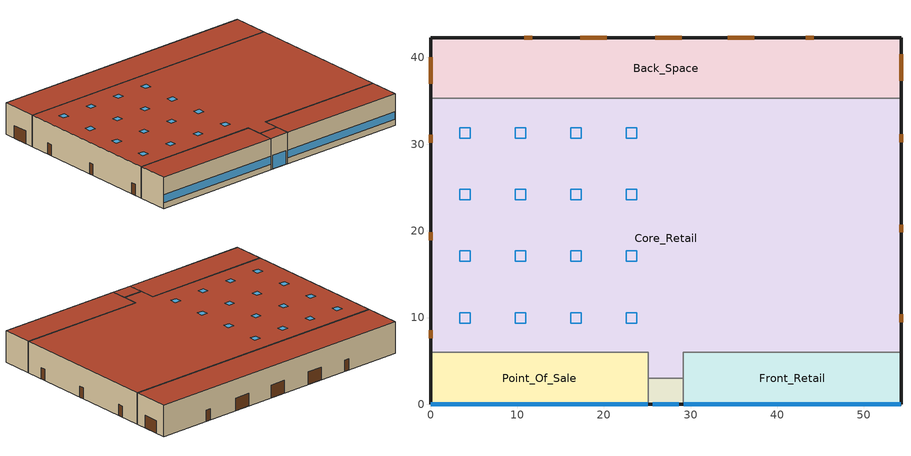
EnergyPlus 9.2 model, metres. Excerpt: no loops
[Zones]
Back_Space
 floor ground (Back_Space_Floor_Ffactor): 54.27,35.27 0,35.27 0,42.27 54.27,42.27 z0
 wall outside (nonres_ext_wall): 54.27,35.27 54.27,42.27 0,42.27 0,35.27 z0:6.1
 wall to Core_Retail (int_wall): 0,35.27 54.27,35.27 z0:6.1
 door (Swinging Door_con): 44.21,42.27 43.3,42.27 / 11.75,42.27 10.83,42.27 z0:2.13
 door (Overhead Door_con): 54.27,37.32 54.27,40.36 / 37.36,42.27 34.31,42.27 / 28.98,42.27 25.93,42.27 / 20.31,42.27 17.26,42.27 / 0,40.01 0,36.96 z0:2.44
 roof outside (nonres_roof): 0,35.27 54.27,35.27 54.27,42.27 0,42.27 z6.1
Core_Retail
 floor ground (Core_Retail_Floor_Ffactor): 25.14,3 25.14,6 0,6 0,35.27 54.27,35.27 54.27,6 29.14,6 29.14,3 z0
 wall outside (nonres_ext_wall): 0,35.27 0,6 / 54.27,6 54.27,35.27 z0:6.1
 wall to Front_Retail (int_wall): 29.14,3 29.14,6 54.27,6 z0:6.1
 wall to Point_Of_Sale (int_wall): 0,6 25.14,6 25.14,3 z0:6.1
 wall to Front_Entry (int_wall): 25.14,3 29.14,3 z0:6.1
 door (Swinging Door_con): 0,8.54 0,7.62 / 0,19.84 0,18.93 / 0,31.06 0,30.15 / 54.27,9.44 54.27,10.35 / 54.27,19.81 54.27,20.72 / 54.27,30.23 54.27,31.15 z0:2.13
 roof outside (nonres_roof): 25.14,6 25.14,3 29.14,3 29.14,6 54.27,6 54.27,35.27 0,35.27 0,6 z6.1
 skylight (NonresSkylight_U_0.75_SHGC_0.6): 3.35,31.92 3.35,30.7 4.57,30.7 4.57,31.92 z6.1; 9.75,31.92 9.75,30.7 10.97,30.7 10.97,31.92 z6.1; 16.15,31.92 16.15,30.7 17.37,30.7 17.37,31.92 z6.1; 22.56,31.92 22.56,30.7 23.78,30.7 23.78,31.92 z6.1; 3.35,10.57 3.35,9.35 4.57,9.35 4.57,10.57 z6.1; 9.75,10.57 9.75,9.35 10.97,9.35 10.97,10.57 z6.1; 22.56,10.57 22.56,9.35 23.78,9.35 23.78,10.57 z6.1; 16.15,10.57 16.15,9.35 17.37,9.35 17.37,10.57 z6.1; 9.75,17.68 9.75,16.46 10.97,16.46 10.97,17.68 z6.1; 3.35,17.68 3.35,16.46 4.57,16.46 4.57,17.68 z6.1; 16.15,17.68 16.15,16.46 17.37,16.46 17.37,17.68 z6.1; 22.56,17.68 22.56,16.46 23.78,16.46 23.78,17.68 z6.1; 9.75,24.8 9.75,23.58 10.97,23.58 10.97,24.8 z6.1; 3.35,24.8 3.35,23.58 4.57,23.58 4.57,24.8 z6.1; 16.15,24.8 16.15,23.58 17.37,23.58 17.37,24.8 z6.1; 22.56,24.8 22.56,23.58 23.78,23.58 23.78,24.8 z6.1
Point_Of_Sale
 floor ground (Point_Of_Sale_Floor_Ffactor): 0,0 0,6 25.14,6 25.14,0 z0
 wall outside (nonres_ext_wall): 0,6 0,0 25.14,0 z0:6.1
 wall to Front_Entry (int_wall): 25.14,0 25.14,3 z0:6.1
 window (NonresWindow_U_0.38_SHGC_0.4): 0.05,0 25.09,0 z1.14:2.66
 roof outside (nonres_roof): 0,6 0,0 25.14,0 25.14,6 z6.1
Front_Retail
 floor ground (Front_Retail_Floor_Ffactor): 54.27,0 29.14,0 29.14,6 54.27,6 z0
 wall outside (nonres_ext_wall): 29.14,0 54.27,0 54.27,6 z0:6.1
 wall to Front_Entry (int_wall): 29.14,3 29.14,0 z0:6.1
 window (NonresWindow_U_0.38_SHGC_0.4): 29.19,0 54.22,0 z1.14:2.66
 roof outside (nonres_roof): 29.14,0 54.27,0 54.27,6 29.14,6 z6.1
Front_Entry
 floor ground (Front_Entry_Floor_Ffactor): 25.14,0 25.14,3 29.14,3 29.14,0 z0
 wall outside (nonres_ext_wall): 25.14,0 29.14,0 z0:6.1
 window (NonresWindow_U_0.38_SHGC_0.4): 25.64,0 28.64,0 z0.05:2.66
 roof outside (nonres_roof): 25.14,3 25.14,0 29.14,0 29.14,3 z6.1
[Building]
RetailStandalone: North Axis {deg}=0; Terrain=City; Loads Convergence Tolerance Value=0.04; Temperature Convergence Tolerance Value {deltaC}=0.2; Solar Distribution=FullInteriorAndExterior; Maximum Number of Warmup Days=25; Minimum Number of Warmup Days=6
[Site:Location]
New.York-John.F.Kennedy.Intl.AP_NY_USA WMO=744860: Latitude {deg}=40.66; Longitude {deg}=-73.8; Time Zone {hr}=-5; Elevation {m}=7
[SizingPeriod:DesignDay] Day of Month=21; Dry-Bulb Temperature Range Modifier Type=DefaultMultipliers; Humidity Condition Type=Wetbulb; Barometric Pressure {Pa}=101241; Rain Indicator=No; Snow Indicator=No; Daylight Saving Time Indicator=No
Name | Month | Day Type | Maximum Dry-Bulb Temperature {C} | Daily Dry-Bulb Temperature Range {deltaC} | Wetbulb or DewPoint at Maximum Dry-Bulb {C} | Wind Speed {m/s} | Wind Direction {deg} | Solar Model Indicator | Sky Clearness | ASHRAE Clear Sky Optical Depth for Beam Irradiance (taub) | ASHRAE Clear Sky Optical Depth for Diffuse Irradiance (taud)
New.York-John.F.Kennedy.Intl.AP_NY_USA Ann Htg 99.6% Condns DB | 1 | WinterDesignDay | -10.7 | 0 | -10.7 | 7.5 | 320 | ASHRAEClearSky | 0
New.York-John.F.Kennedy.Intl.AP_NY_USA Ann Clg .4% Condns DB=>MWB | 7 | SummerDesignDay | 32.1 | 7.4 | 23.1 | 5.6 | 230 | ASHRAETau |  | 0.541 | 1.8
[Site:WaterMainsTemperature]
Calculation Method=CORRELATION; Annual Average Outdoor Air Temperature {C}=12.4667; Maximum Difference In Monthly Average Outdoor Air Temperatures {deltaC}=25.2
[Site:GroundTemperature:FCfactorMethod]
14, 7.3, 3.3, 1.2, -0.2, 5.6, 10.9, 16.1, 21.7, 25, 24.8, 19.9
[Material:NoMass] Thermal Absorptance=0.9; Solar Absorptance=0.7; Visible Absorptance=0.7
Name | Roughness | Thermal Resistance {m2-K/W}
Opaque Door panel_con | MediumRough | 0.288705
Overhead Door_con Panel | MediumRough | 0.836508
Nonres_Roof_Insulation | MediumSmooth | 4.31889
Nonres_Exterior_Wall_Insulation | MediumSmooth | 1.37633
[Construction]
Swinging Door_con: Opaque Door panel_con
Overhead Door_con: Overhead Door_con Panel
InteriorFurnishings: Std Wood 6inch
int_wall: G01 13mm gypsum board, G01 13mm gypsum board
nonres_roof: F13 Built-up roofing, Nonres_Roof_Insulation, F08 Metal surface
nonres_ext_wall: 200mm Normalweight concrete wall, Nonres_Exterior_Wall_Insulation, G01 13mm gypsum board
NonresWindow_U_0.38_SHGC_0.4: Nonres Window Glazing Layer
NonresSkylight_U_0.75_SHGC_0.6: Nonres Skylight Glazing Layer
[Material]
Name | Roughness | Thickness {m} | Conductivity {W/m-K} | Density {kg/m3} | Specific Heat {J/kg-K} | Thermal Absorptance | Solar Absorptance | Visible Absorptance
Std Wood 6inch | MediumSmooth | 0.15 | 0.12 | 540 | 1210 | 0.9 | 0.7 | 0.7
F08 Metal surface | Smooth | 0.0008 | 45.28 | 7824 | 500
F13 Built-up roofing | Rough | 0.0095 | 0.16 | 1120 | 1460 | 0.9 | 0.77
G01 13mm gypsum board | Smooth | 0.0127 | 0.16 | 800 | 1090 | 0.9 | 0.7 | 0.5
200mm Normalweight concrete wall | MediumRough | 0.2032 | 2.31 | 2322 | 832
[WindowMaterial:SimpleGlazingSystem]
Name | U-Factor {W/m2-K} | Solar Heat Gain Coefficient | Visible Transmittance
Nonres Window Glazing Layer | 2.15774 | 0.4 | 0.4
Nonres Skylight Glazing Layer | 4.258695 | 0.6 | 0.6
[Construction:FfactorGroundFloor] F-Factor {W/m-K}=0.93474
Name | Area {m2} | PerimeterExposed {m}
Back_Space_Floor_Ffactor | 379.89 | 68.27
Core_Retail_Floor_Ffactor | 1600.48 | 58.54
Point_Of_Sale_Floor_Ffactor; Front_Retail_Floor_Ffactor | 150.81 | 31.135
Front_Entry_Floor_Ffactor | 12 | 4
[Zone] Type=1; Multiplier=1; Ceiling Height {m}=-9999; Floor Area {m2}=autocalculate; Part of Total Floor Area=Yes
Name | Volume {m3}
Back_Space | 2317.33
Core_Retail | 9762.95
Point_Of_Sale; Front_Retail | 919.941
Front_Entry | 73.2
[Daylighting:Controls]
Core_Retail_DaylCtrl: Zone=Core_Retail; Daylighting Method=SplitFlux; Lighting Control Type=Stepped; Minimum Input Power Fraction for Continuous or ContinuousOff Dimming Control=0.3; Minimum Light Output Fraction for Continuous or ContinuousOff Dimming Control=0.2; Number of Stepped Control Steps=3; Probability Lighting will be Reset When Needed in Manual Stepped Control=1; Glare Calculation Daylighting Reference Point=Core_Retail_DaylRefPt1; Glare Calculation Azimuth Angle of View Direction Clockwise from Zone y-Axis {deg}=0; Maximum Allowable Discomfort Glare Index=22; Daylighting Reference Point 1=Core_Retail_DaylRefPt1; Fraction of Zone Controlled by Reference Point 1=0.25; Illuminance Setpoint at Reference Point 1 {lux}=538; Daylighting Reference Point 2=Core_Retail_DaylRefPt2; Fraction of Zone Controlled by Reference Point 2=0.25; Illuminance Setpoint at Reference Point 2 {lux}=538
[InternalMass] Construction=InteriorFurnishings
Name | Zone or ZoneList | Surface Area {m2}
Back_Space_InternalMass_1 | Back_Space | 759.78
Core_Retail_InternalMass_1 | Core_Retail | 3200.97
Point_Of_Sale_InternalMass_1 | Point_Of_Sale | 301.62
Front_Retail_InternalMass_1 | Front_Retail | 301.62
Front_Entry_InternalMass_1 | Front_Entry | 24
[People] Number of People Schedule=BLDG_OCC_SCH; Fraction Radiant=0.3; Sensible Heat Fraction=AUTOCALCULATE; Activity Level Schedule=ACTIVITY_SCH; Enable ASHRAE 55 Comfort Warnings=No; Mean Radiant Temperature Calculation Type=ZoneAveraged; Work Efficiency Schedule=WORK_EFF_SCH; Clothing Insulation Calculation Method=ClothingInsulationSchedule; Clothing Insulation Schedule=CLOTHING_SCH; Air Velocity Schedule=AIR_VELO_SCH; Thermal Comfort Model 1 Type=FANGER
Name | Zone or ZoneList | Number of People Calculation Method | Zone Floor Area per Person {m2/person} | Number of People
Back_Space | Back_Space | Area/Person | 6.193
Core_Retail | Core_Retail | Area/Person | 6.193
Point_Of_Sale | Point_Of_Sale | Area/Person | 6.193
Front_Retail | Front_Retail | Area/Person | 6.193
Front_Entry | Front_Entry | People |  | 0
[Lights] Design Level Calculation Method=Watts/Area; Return Air Fraction=0; Fraction Radiant=0.7; Fraction Visible=0.2; Fraction Replaceable=1; Return Air Fraction Calculated from Plenum Temperature=No
Name | Zone or ZoneList | Schedule | Watts per Zone Floor Area {W/m2}
Back_Space_Lights | Back_Space | BLDG_LIGHT_BACK_SCH | 7.78875
Core_Retail_Lights | Core_Retail | BLDG_LIGHT_Core_SCH | 16.5511
Point_Of_Sale_Lights | Point_Of_Sale | BLDG_LIGHT_SCH | 16.5511
Front_Retail_Lights | Front_Retail | BLDG_LIGHT_FRONT_SCH | 16.5511
Front_Entry_Lights | Front_Entry | BLDG_LIGHT_ENTRY_SCH | 12.6567
[ElectricEquipment] Schedule=BLDG_EQUIP_SCH; Design Level Calculation Method=EquipmentLevel; Fraction Latent=0; Fraction Radiant=0.5; Fraction Lost=0
Name | Zone or ZoneList | Design Level {W}
Back_Space_MiscPlug_Equip | Back_Space | 3065.71
Core_Retail_MiscPlug_Equip | Core_Retail | 5169.56
Point_Of_Sale_MiscPlug_Equip | Point_Of_Sale | 3245.43
Front_Retail_MiscPlug_Equip | Front_Retail | 487.1163
[ZoneInfiltration:DesignFlowRate] Temperature Term Coefficient=0; Velocity Squared Term Coefficient=0
Name | Zone or ZoneList | Schedule | Design Flow Rate Calculation Method | Flow per Exterior Surface Area {m3/s-m2} | Constant Term Coefficient | Velocity Term Coefficient | Design Flow Rate {m3/s}
Back_Space_Infiltration | Back_Space | INFIL_SCH_PNNL | Flow/ExteriorArea | 0.000297566 | 0 | 0.224
Core_Retail_Infiltration | Core_Retail | INFIL_SCH_PNNL | Flow/ExteriorArea | 0.000103551 | 0 | 0.224
Point_Of_Sale_Infiltration | Point_Of_Sale | INFIL_SCH_PNNL | Flow/ExteriorArea | 0.000316911 | 0 | 0.224
Front_Retail_Infiltration | Front_Retail | INFIL_SCH_PNNL | Flow/ExteriorArea | 0.000316911 | 0 | 0.224
Front_Entry_Infiltration | Front_Entry | INFIL_SCH_PNNL | Flow/ExteriorArea | 0.000381203 | 0 | 0.224
Front_Entry_Door_Infiltration | Front_Entry | INFIL_Door_Opening_SCH | Flow/Zone |  | 1 | 0 | 0.937287
[Exterior:Lights]
Exterior_Lights: Schedule=Exterior_Lgt_ALWAYS_ON; Design Level {W}=4644.36; Control Option=AstronomicalClock
[Sizing:Zone]
Front_Entry: Zone Cooling Design Supply Air Temperature Input Method=SupplyAirTemperature; Zone Cooling Design Supply Air Temperature {C}=12.8; Zone Heating Design Supply Air Temperature Input Method=SupplyAirTemperature; Zone Heating Design Supply Air Temperature {C}=40; Zone Cooling Design Supply Air Humidity Ratio {kgWater/kgDryAir}=0.0085; Zone Heating Design Supply Air Humidity Ratio {kgWater/kgDryAir}=0.008; Design Specification Outdoor Air Object=SZ DSOA Front_Entry; Cooling Design Air Flow Method=DesignDay; Cooling Design Air Flow Rate {m3/s}=0; Cooling Minimum Air Flow {m3/s}=0; Cooling Minimum Air Flow Fraction=0; Heating Design Air Flow Method=DesignDay; Heating Design Air Flow Rate {m3/s}=0
[DesignSpecification:OutdoorAir]
SZ DSOA Front_Entry: Outdoor Air Method=Flow/Area; Outdoor Air Flow per Zone Floor Area {m3/s-m2}=0.00118103
[ZoneControl:Thermostat]
Front_Entry Thermostat: Zone or ZoneList=Front_Entry; Control Type Schedule=Dual Zone Control Type Sched; Control 1=Front_Entry DualSPSched
[ThermostatSetpoint:DualSetpoint]
Front_Entry DualSPSched: Heating Setpoint Temperature Schedule=HTGSETP_SCH_YES_OPTIMUM; Cooling Setpoint Temperature Schedule=FRONT_ENTRY_COOLING
[ZoneHVAC:UnitHeater]
Front_Entry Unit Heater: Availability Schedule=ALWAYS_ON; Supply Air Fan=Front_Entry Unit HeaterFan; Maximum Supply Air Flow Rate {m3/s}=AUTOSIZE; Heating Coil=Front_Entry Unit Heater Coil; Supply Air Fan Operation During No Heating=No; Maximum Hot Water or Steam Flow Rate {m3/s}=AUTOSIZE; Minimum Hot Water or Steam Flow Rate {m3/s}=0; Heating Convergence Tolerance=0.001
[Zone equipment]
Front_Entry: Front_Entry Unit Heater
[Fan:ConstantVolume]
Front_Entry Unit HeaterFan: Availability Schedule=FrontEntry_FanSched; Fan Total Efficiency=0.58175; Pressure Rise {Pa}=622.5; Maximum Flow Rate {m3/s}=AUTOSIZE; Motor Efficiency=0.895; Motor In Airstream Fraction=1
[Coil:Heating:Fuel]
Front_Entry Unit Heater coil: Availability Schedule=FrontEntry_CoilSched; Fuel Type=NaturalGas; Burner Efficiency=0.8; Nominal Capacity {W}=autosize; Parasitic Electric Load {W}=0; Parasitic Fuel Load {W}=0
[AvailabilityManager:NightCycle] Applicability Schedule=Always_On; Fan Schedule=HVACOperationSchd; Control Type=CycleOnAny; Thermostat Tolerance {deltaC}=1; Cycling Run Time Control Type=FixedRunTime; Cycling Run Time {s}=1800
PSZ-AC:1 Availability Manager; PSZ-AC:2 Availability Manager; PSZ-AC:3 Availability Manager; PSZ-AC:4 Availability Manager
[EnergyManagementSystem:Sensor]
OAT_F: Output:Variable or Output:Meter=Site Outdoor Air Drybulb Temperature
[Schedule:Compact]
FrontEntry_CoilSched; FrontEntry_FanSched; ALWAYS_ON; Exterior_Lgt_ALWAYS_ON: Through: 12/31, For: AllDays, Until: 24:00, 1
BLDG_LIGHT_BACK_SCH: Through: 12/31, For: Weekdays, Until: 7:00, 0.05, Until: 8:00, 0.18126, Until: 9:00, 0.36252, Until: 18:00, 0.81567, Until: 21:00, 0.45315, Until: 22:00, 0.2, Until: 24:00, 0.05, For: Saturday, Until: 7:00, 0.05, Until: 8:00, 0.09063, Until: 9:00, 0.27189, Until: 10:00, 0.54378, Until: 18:00, 0.81567, Until: 19:00, 0.45315, Until: 21:00, 0.27189, Until: 22:00, 0.09063, Until: 24:00, 0.05, For: SummerDesignDay, Until: 24:00, 1, For: WinterDesignDay, Until: 24:00, 0, For: Sunday Holidays AllOtherDays, Until: 9:00, 0.05, Until: 10:00, 0.09063, Until: 12:00, 0.36252, Until: 17:00, 0.54378, Until: 18:00, 0.36252, Until: 19:00, 0.18126, Until: 24:00, 0.05
BLDG_LIGHT_CORE_SCH; BLDG_LIGHT_ENTRY_SCH; BLDG_LIGHT_FRONT_SCH; BLDG_LIGHT_SCH: Through: 12/31, For: Weekdays, Until: 7:00, 0.05, Until: 8:00, 0.2, Until: 9:00, 0.4, Until: 18:00, 0.9, Until: 21:00, 0.5, Until: 22:00, 0.2, Until: 24:00, 0.05, For: Saturday, Until: 7:00, 0.05, Until: 8:00, 0.1, Until: 9:00, 0.3, Until: 10:00, 0.6, Until: 18:00, 0.9, Until: 19:00, 0.5, Until: 21:00, 0.3, Until: 22:00, 0.1, Until: 24:00, 0.05, For: SummerDesignDay, Until: 24:00, 1, For: WinterDesignDay, Until: 24:00, 0, For: Sunday Holidays AllOtherDays, Until: 9:00, 0.05, Until: 10:00, 0.1, Until: 12:00, 0.4, Until: 17:00, 0.6, Until: 18:00, 0.4, Until: 19:00, 0.2, Until: 24:00, 0.05
BLDG_OCC_SCH: Through: 12/31, For: Weekdays, Until: 07:00, 0, Until: 08:00, 0.1, Until: 09:00, 0.2, Until: 11:00, 0.5, Until: 15:00, 0.7, Until: 16:00, 0.8, Until: 17:00, 0.7, Until: 19:00, 0.5, Until: 21:00, 0.3, Until: 24:00, 0, For: SummerDesignDay, Until: 24:00, 1, For: Saturday, Until: 07:00, 0, Until: 08:00, 0.1, Until: 09:00, 0.2, Until: 10:00, 0.5, Until: 11:00, 0.6, Until: 17:00, 0.8, Until: 18:00, 0.6, Until: 21:00, 0.2, Until: 22:00, 0.1, Until: 24:00, 0, For: WinterDesignDay, Until: 24:00, 0, For: Sunday Holidays AllOtherDays, Until: 09:00, 0, Until: 10:00, 0.1, Until: 12:00, 0.2, Until: 17:00, 0.4, Until: 18:00, 0.2, Until: 19:00, 0.1, Until: 24:00, 0
BLDG_EQUIP_SCH: Through: 12/31, For: Weekdays, Until: 07:00, 0.2, Until: 08:00, 0.4, Until: 09:00, 0.6, Until: 19:00, 0.9, Until: 20:00, 0.7, Until: 21:00, 0.7, Until: 22:00, 0.2, Until: 24:00, 0.2, For: Saturday, Until: 07:00, 0.15, Until: 08:00, 0.3, Until: 09:00, 0.5, Until: 10:00, 0.8, Until: 18:00, 0.9, Until: 19:00, 0.7, Until: 21:00, 0.5, Until: 22:00, 0.3, Until: 24:00, 0.15, For: SummerDesignDay, Until: 24:00, 1, For: WinterDesignDay, Until: 24:00, 0, For: Sunday Holidays AllOtherDays, Until: 09:00, 0.15, Until: 10:00, 0.3, Until: 12:00, 0.6, Until: 17:00, 0.8, Until: 18:00, 0.6, Until: 19:00, 0.4, Until: 24:00, 0.15
INFIL_Door_Opening_SCH: Through: 12/31, For: AllDays, Until: 08:00, 0, Until: 12:00, 0.130916, Until: 18:00, 1, Until: 20:00, 0.130916, Until: 24:00, 0
HVACOperationSchd: Through: 12/31, For: Weekdays SummerDesignDay, Until: 06:00, 0, Until: 21:00, 1, Until: 24:00, 0, For: Saturday WinterDesignDay, Until: 06:00, 0, Until: 22:00, 1, Until: 24:00, 0, For: Sunday Holidays AllOtherDays, Until: 08:00, 0, Until: 19:00, 1, Until: 24:00, 0
HTGSETP_SCH_YES_OPTIMUM: Through: 12/31, For: WinterDesignDay, Until: 06:00, 15.56, Until: 07:00, 18.33, Until: 21:00, 21.11, Until: 24:00, 15.56, For: Weekdays, Until: 05:00, 15.56, Until: 06:00, 17.8, Until: 07:00, 20, Until: 21:00, 21.11, Until: 24:00, 15.56, For SummerDesignDay, Until: 24:00, 15.56, For: Saturday, Until: 05:00, 15.56, Until: 06:00, 17.8, Until: 07:00, 20, Until: 22:00, 21.11, Until: 24:00, 15.56, For: Sunday Holidays AllOtherDays, Until: 07:00, 15.56, Until: 08:00, 17.8, Until: 09:00, 20, Until: 19:00, 21.11, Until: 24:00, 15.56
Dual Zone Control Type Sched: Through: 12/31, For: AllDays, Until: 24:00, 4
ACTIVITY_SCH: Through: 12/31, For: AllDays, Until: 24:00, 120
WORK_EFF_SCH: Through: 12/31, For: AllDays, Until: 24:00, 0
AIR_VELO_SCH: Through: 12/31, For: AllDays, Until: 24:00, 0.2
CLOTHING_SCH: Through: 04/30, For: AllDays, Until: 24:00, 1, Through: 09/30, For: AllDays, Until: 24:00, 0.5, Through: 12/31, For: AllDays, Until: 24:00, 1
FRONT_ENTRY_COOLING: Through: 12/31, For: AllDays, Until: 24:00, 100
INFIL_SCH_PNNL: Through: 12/31, For: Weekdays SummerDesignDay, Until: 06:00, 1, Until: 21:00, 0.25, Until: 24:00, 1, For: Saturday WinterDesignDay, Until: 06:00, 1, Until: 22:00, 0.25, Until: 24:00, 1, For: Sunday Holidays AllOtherDays, Until: 08:00, 1, Until: 19:00, 0.25, Until: 24:00, 1
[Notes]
The DOE Prototype Building Models were developed by Pacific Northwest National Laboratory (PNNL), under contract with the U.S.
Department of Energy (DOE).  These building models were derived from DOE's Commercial Reference Building Models with modifications
based on input from the ASHRAE Standard 90.1 committee, the Advanced Energy Design Guide series, and building industry experts. The
prototypes models were developed to quantify energy saving impacts from newly published editions of ASHRAE Standard 90.1, 189.1, IECC,
and other energy codes and standards.  The basic building descriptions can be found in the Scorecards posted at www.energycodes.gov
website. The recommended citation of the prototype models is
DOE and PNNL. 2020. Commercial Prototype Building Models, Richland, WA, Pacific Northwest National Laboratory. Available at https://www.energycodes.gov/development/commercial/prototype_models.
Detailed descriptions of the prototype model development and addenda modeling strategies can be found in the following  reports:
DOE, 2020. Preliminary Energy Savings Analysis: ANSI/ASHRAE/IES Standard 90.1-2019. Report prepared by Zhang, J., M. Rosenberg, J.
Lerond, Y. Xie, Nambia, C., Y. Chen, R. Hart, M. Halverson, D. Maddox, and S. Goel, Richland, WA, Pacific Northwest National Laboratory.
Zhang, J., Y. Chen, Y. Xie, M. Rosenberg, R. Hart. Energy and Energy Cost Savings Analysis of the 2018 IECC for Commercial Buildings.
2018. PNNL-28125. Richland, WA: Pacific Northwest National Laboratory.
DOE. 2017. Energy Savings Analysis: ANSI/ASHRAE/IES Standard 90.1-2016. Prepared by Athalye, R.A, M.A. Halverson, M.I. Rosenberg, B. Liu,
J. Zhang, R. Hart, V.V. Mendon, S. Goel, Y. Chen, Y. Xie, and M. Zhao, Richland, WA, Pacific Northwest National Laboratory. https://www.energycodes.gov/sites/default/files/documents/02202018_Standard_90.1-2016_Determination_TSD.pdf.
Zhang, J., Y. Xie, R.A. Athalye, J. Zhuge, M. Rosenberg, R. Hart, and B. Liu. Energy and Energy Cost Savings Analysis of the 2015 IECC
for Commercial Buildings. 2015. PNNL-24269 Rev. 1. Richland, WA: Pacific Northwest National
Laboratory. https://www.energycodes.gov/sites/default/files/documents/2015_IECC_Commercial_Analysis.pdf.
Halverson M.A., M.I. Rosenberg, W. Wang, J. Zhang, V.V. Mendon, R.A. Athalye, Y. Xie, R. Hart, S. Goel, 2014. ANSI/ASHRAE/IES Standard
90.1-2013 Determination of Energy Savings: Quantitative Analysis, PNNL-23479. Richland, WA: Pacific Northwest National Laboratory. https://www.energycodes.gov/sites/default/files/documents/901-2013_finalCommercialDeterminationQuantitativeAnalysis_TSD_0.pdf.
Goel S., R.A. Athalye, W. Wang, J. Zhang, M.I. Rosenberg, Y. Xie, and R. Hart, et al. 2014. Enhancements to ASHRAE Standard 90.1
Prototype Building Models. PNNL-23269. Richland, WA: Pacific Northwest National Laboratory. https://www.pnnl.gov/main/publications/external/technical_reports/PNNL-23269.pdf.
Zhang J., R.A. Athalye, R. Hart, M.I. Rosenberg, Y. Xie, S. Goel, and V.V. Mendon, et al. 2013. Energy and Energy Cost Savings Analysis
of the IECC for Commercial Buildings. PNNL-22760. Richland, WA: Pacific Northwest National Laboratory. http://www.pnnl.gov/main/publications/external/technical_reports/PNNL-22760.pdf.
Thornton B.A., M.I. Rosenberg, E.E. Richman, W. Wang, Y. Xie, J. Zhang, H. Cho, VV Mendon, R.A. Athalye, and B. Liu. 2011. Achieving
the 30% Goal: Energy and Cost Savings Analysis of ASHRAE Standard 90.1-2010. PNNL-20405. Richland, WA: Pacific Northwest National
Laboratory.  https://www.energycodes.gov/sites/default/files/documents/BECP_Energy_Cost_Savings_STD2010_May2011_v00.pdf.
WeatherFile:  USA_NY_New.York-John.F.Kennedy.Intl.AP.744860_TMY3.epw
BEGIN ECONOMIZER MAP
Economizer Name, DX COIL Name
PSZ-AC:1_OA_Controller, PSZ-AC:1_Unitary_Package_CoolCoil
